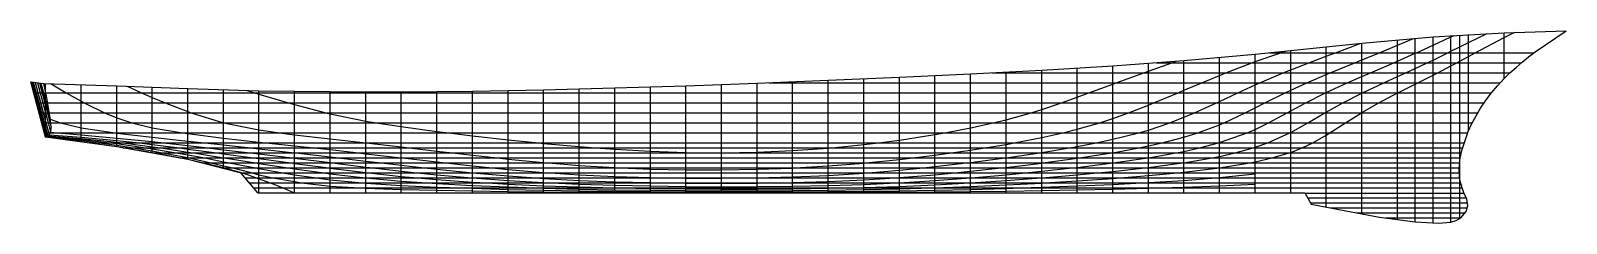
# Model space of a CAD drawing. Header units: metres. Extents: x -1480 to 151750, y -3030 to 16200.
import ezdxf

# ---------------------------------------------------------------- set-up
doc = ezdxf.new("R2010")
doc.units = ezdxf.units.M

msp = doc.modelspace()

# ---------------------------------------------------------------- linework, layer by layer
at = {"layer": 'HL'}
for points in [[(229.4, 5716.6001), (3550, 5443), (7100, 5070.1001), (7737.3999, 5000), (10650, 4610.1001), (11507.4004, 4500), (14200, 4083), (14767, 4000), (17750, 3514), (17829.9004, 3500), (20955.6992, 3000), (21300, 2947), (24177.8008, 2500), (24850, 2402.3999), (27754.8008, 2000), (28400, 1914.5), (31925.1992, 1500), (31950, 1497.4), (35500, 1178), (38066.5, 1000), (39050, 940.1), (42600, 755), (46150, 600.3), (48933.1992, 500), (49700, 476), (53250, 382.1), (56800, 315.2), (60350, 266.6), (63900, 235.1), (67450, 220.4), (71000, 221.9), (74550, 239.1), (78100, 274), (81650, 329.2), (85200, 407), (88448.6016, 500), (88750, 509.7), (92300, 639.2), (95850, 797), (99400, 983.6), (99689.5, 1000), (102950, 1199), (106500, 1444.3), (107245.2969, 1500), (110050, 1727.7), (112944.3984, 2000), (113600, 2068.8), (117130.8984, 2500), (117150, 2502.7), (120176.2031, 3000), (120700, 3104.8), (122406.1016, 3500), (124094.6016, 4000), (124250, 4053.3), (125404.5, 4500), (126452.5, 5000), (127800, 5779.5), (128156, 6000), (129727.2031, 7000), (131320.4062, 8000), (131350, 8018), (133046, 9000), (134900, 9980.7002), (134937.7969, 10000), (136675, 10870.9004), (136934.7969, 11000), (138450, 11760.9004), (138917.7969, 12000), (140225, 12683.0996), (140817.2031, 13000), (141113, 13159.2002), (142000, 13639.4004), (142666, 14000), (145550, 15515.5996), (146626.9062, 16044.7998)], [(357, 5814), (3550, 5572.3999), (7100, 5240.7002), (9378.5996, 5000), (10650, 4840.2998), (13383.2002, 4500), (14200, 4385.5), (17108.6992, 4000), (17750, 3910.5), (20718.4004, 3500), (21300, 3423.8999), (24462.5996, 3000), (24850, 2947.6001), (28262.4004, 2500), (28400, 2482.1001), (31950, 2034.8), (32245.9004, 2000), (35500, 1649.6), (37108.1016, 1500), (39050, 1339.9), (42600, 1089), (44078.8008, 1000), (46150, 887.2), (49700, 724.3), (53250, 602.2), (56800, 511.6), (57348.6992, 500), (60350, 446.5), (63900, 403.9), (67450, 384.1), (71000, 387.7), (74550, 415.2), (78100, 467.5), (79715.1016, 500), (81650, 546.7), (85200, 658.9), (88750, 810.5), (92247.7031, 1000), (92300, 1003.1), (95850, 1236.1), (99312.2031, 1500), (99400, 1507.1), (102950, 1814.4), (104947.1016, 2000), (106500, 2153.1001), (109682.3984, 2500), (110050, 2543.8), (113446.7969, 3000), (113600, 3023.1001), (116397.1016, 3500), (117150, 3650.8999), (118695.1016, 4000), (120511, 4500), (120700, 4559.2002), (121963.7031, 5000), (124169, 6000), (124250, 6042.5), (125964.5, 7000), (127671.1016, 8000), (127800, 8074.7998), (129452.5, 9000), (131350, 9971.2998), (131408.9062, 10000), (133536, 11000), (134900, 11619.2998), (135740.9062, 12000), (136675, 12430), (137883.4062, 13000), (138450, 13272), (139930.7031, 14000), (140225, 14146.2002), (141113, 14589.9004), (142000, 15025.7998), (143859.2031, 15921)], [(474.5, 7355.6001), (1480.5, 7000), (3550, 6515.8999), (6944.2998, 6000), (7100, 5980.2002), (10650, 5556.2998), (14200, 5175.5), (15847.7002, 5000), (17750, 4790.5), (20438.8008, 4500), (21300, 4405.5), (24850, 4013.5), (24970, 4000), (28400, 3597.8999), (29234.4004, 3500), (31950, 3186.7), (33532.1016, 3000), (35500, 2768.2), (37824.5, 2500), (39050, 2363.8999), (42600, 2001.1), (42612.1016, 2000), (46150, 1694.2), (48910.5, 1500), (49700, 1450.9), (53250, 1260.1), (56800, 1126), (60350, 1033.9), (62192.6016, 1000), (63900, 977), (67450, 957.3), (71000, 978), (72525, 1000), (74550, 1041.5), (78100, 1149.1), (81650, 1308.1), (84792.5, 1500), (85200, 1528.8), (88750, 1816.3), (90692.6016, 2000), (92300, 2164.1001), (95370.7031, 2500), (95850, 2555.2), (99400, 2986.5), (99506.1016, 3000), (102950, 3466.2), (103183.7031, 3500), (106378.5, 4000), (106500, 4020.7), (109108, 4500), (110050, 4693), (111422.6016, 5000), (113600, 5568), (114987.6016, 6000), (117150, 6810.1001), (117596.6016, 7000), (119722.7969, 8000), (120700, 8496.5996), (121682.8984, 9000), (123692, 10000), (124250, 10266.5996), (125848, 11000), (127800, 11843.0996), (128177.7969, 12000), (130641.6016, 13000), (131350, 13285.7998), (133101.2031, 14000), (134900, 14749.2998), (136510.2031, 15433.5)], [(507.8, 6053.2998), (1181.2, 6000), (3550, 5800.6001), (7100, 5486.5), (10650, 5125.7002), (11773.4004, 5000), (14200, 4731.2998), (16155.7002, 4500), (17750, 4319.7002), (20424.5996, 4000), (21300, 3896.1001), (24606.9004, 3500), (24850, 3469.8999), (28400, 3028), (28630.0996, 3000), (31950, 2589.8999), (32686.8008, 2500), (35500, 2171.1001), (37079.3008, 2000), (39050, 1802.7), (42534.6016, 1500), (42600, 1494.8), (46150, 1239.8), (49700, 1038.7), (50502.6992, 1000), (53250, 886.8), (56800, 775.8), (60350, 695.2), (63900, 641.7), (67450, 618.9), (71000, 628.4), (74550, 671.5), (78100, 747.7), (81650, 858.2), (84900.6016, 1000), (85200, 1015.3), (88750, 1227.8), (92300, 1493.7), (92375.5, 1500), (95850, 1810.4), (97791.7969, 2000), (99400, 2165.8999), (102450.3984, 2500), (102950, 2557.3999), (106500, 2994), (106545.3984, 3000), (109990.5, 3500), (110050, 3509.5), (112832.3984, 4000), (113600, 4154.7002), (115147.3984, 4500), (117042.8984, 5000), (117150, 5031.3999), (119916, 6000), (120700, 6341), (122049.5, 7000), (123902.7031, 8000), (124250, 8190.6001), (125750.5, 9000), (127734.7031, 10000), (127800, 10031.5), (129891.8984, 11000), (131350, 11635), (132205, 12000), (134542.9062, 13000), (134900, 13156.2002), (136675, 13944.7998), (136797.7031, 14000), (138450, 14756.2002), (140225, 15571.2998), (140586.7031, 15734.9004)], [(71000, 10950), (78100, 11248), (85200, 11559), (92300, 11891), (99400, 12260), (106500, 12692), (113600, 13217), (120700, 13858), (127800, 14587), (131350, 14954), (138450, 15587), (145550, 16000), (151750, 16200)], [(136675, -2895), (136675, 15447.2998)], [(138450, -3021.1001), (138450, 15587)], [(140225, -2910), (140225, 15711.4004)], [(141050, 2385), (141123.7969, 3315.8999), (141315, 4230), (141975, 6150), (142338.4062, 6943.2002), (142743.4062, 7713.2002), (143189.2031, 8460.2998), (143675, 9185), (144260.0938, 9963.4004), (144885.9062, 10707.7998), (145550, 11420), (146131.5938, 11990.9004), (146732.5938, 12539.2998), (147350.7969, 13067.7998), (147984, 13578.7998), (148630, 14075), (151750, 16200)], [(141050, 2385), (141123.7969, 3315.8999), (141315, 4230), (141975, 6150), (142338.4062, 6943.2002), (142743.4062, 7713.2002), (143189.2031, 8460.2998), (143675, 9185), (144260.0938, 9963.4004), (144885.9062, 10707.7998), (145550, 11420), (146131.5938, 11990.9004), (146732.5938, 12539.2998), (147350.7969, 13067.7998), (147984, 13578.7998), (148630, 14075), (151750, 16200)], [(141113, -2568.2), (141113, 15767.9004)], [(142000, 6208.5), (142000, 15820.9004)], [(145550, 11420), (145550, 16000)], [(545.9, 10910.9004), (2055.6001, 10000), (3550, 9163), (3856, 9000), (5889.2002, 8000), (7100, 7501), (8612, 7000), (10650, 6518.3999), (13656.0996, 6000), (14200, 5922.5), (17750, 5472.3999), (21300, 5072.1001), (21986.9004, 5000), (24850, 4703.1001), (26783.5, 4500), (28400, 4323.8999), (31240.5, 4000), (31950, 3919.3999), (35500, 3514.3999), (35624.3008, 3500), (39050, 3101.6001), (39932.8984, 3000), (42600, 2703.8), (44581, 2500), (46150, 2349.8999), (49700, 2048.3), (50349.8984, 2000), (53250, 1810.7), (56800, 1641.1), (60350, 1529.5), (61725.8984, 1500), (63900, 1469.4), (67450, 1462), (70821.6016, 1500), (71000, 1503.2), (74550, 1594.8), (78100, 1746), (81650, 1967.7), (82085.1016, 2000), (85200, 2263.3999), (87560.7969, 2500), (88750, 2630), (91893.5, 3000), (92300, 3050.3999), (95750.2969, 3500), (95850, 3513.7), (99177, 4000), (99400, 4034.8999), (102192, 4500), (102950, 4637), (104829.1016, 5000), (106500, 5355.7002), (109081.8984, 6000), (110050, 6282.7998), (112179.5, 7000), (113600, 7552.7002), (114656.7031, 8000), (116857.1016, 9000), (117150, 9137.0996), (118988.3984, 10000), (120700, 10787.5996), (121173.7969, 11000), (123511.7031, 12000), (124250, 12299.5), (126043.6016, 13000), (127800, 13661.5996), (128705.7969, 14000), (131185.0938, 14937.4004)], [(8147.7002, 10653), (9567.5, 10000), (10650, 9532.9004), (11944.5996, 9000), (14200, 8120.6001), (14529.7998, 8000), (17750, 7013.1001), (17803.3008, 7000), (21300, 6306), (23375.3008, 6000), (24850, 5813.6001), (28400, 5407.6001), (31950, 5006), (32001.8008, 5000), (35500, 4591.5), (36287.3008, 4500), (39050, 4180.2998), (40615.5, 4000), (42600, 3774), (45096.3008, 3500), (46150, 3389.8), (49700, 3046.8999), (50224.3008, 3000), (53250, 2754.8), (56800, 2529.2), (57374.6992, 2500), (60350, 2382.5), (63900, 2310), (67450, 2302.2), (71000, 2361.2), (74550, 2488.8999), (74785.5, 2500), (78100, 2693.7), (81650, 2979.6001), (81870.3984, 3000), (85200, 3344.3), (86534.6016, 3500), (88750, 3778.7), (90383.7031, 4000), (92300, 4276.5), (93740.6016, 4500), (95850, 4854.2002), (96664.8984, 5000), (99400, 5532.3999), (101519.5, 6000), (102950, 6353), (105211.5, 7000), (106500, 7425.1001), (108079.2969, 8000), (110050, 8779.4004), (110591.2031, 9000), (113007.5, 10000), (113600, 10249.5), (115371.8984, 11000), (117150, 11741.5996), (117785.1016, 12000), (120387, 13000), (120700, 13113.7002), (123249, 14000), (123738.1016, 14163.7002)], [(120700, 0), (120700, 13858)], [(122129.3984, 14000), (148530.5, 14000)], [(124250, 0), (124250, 14216.4004)], [(127800, -1423.2), (127800, 14587)], [(131350, -2096.6001), (131350, 14954)], [(134900, -2676.8999), (134900, 15293.7002)], [(20086.6992, 10238.5996), (20864.3008, 10000), (21300, 9868), (24241.8008, 9000), (24850, 8826.7998), (27983.4004, 8000), (28400, 7901), (31950, 7173.2998), (32982.3008, 7000), (35500, 6621.5), (39050, 6150.6001), (40252.1992, 6000), (42600, 5717), (46150, 5317.2002), (49189.8984, 5000), (49700, 4949.6001), (53250, 4627.8999), (54857.6992, 4500), (56800, 4361.2002), (60350, 4162.2998), (63900, 4046.7), (67450, 4018), (71000, 4077.1001), (74550, 4223), (78100, 4467.3999), (78478.3984, 4500), (81650, 4823.5), (83111.6016, 5000), (85200, 5279), (88750, 5827.3999), (89735.8984, 6000), (92300, 6497.7002), (94565.7031, 7000), (95850, 7312.6001), (98367.5, 8000), (99400, 8319), (101385.7969, 9000), (102950, 9575.5), (104098.7031, 10000), (106500, 10875), (106845, 11000), (109606, 12000), (110050, 12161.4004), (112387.2969, 13000), (112820.3984, 13153.7998)], [(99400, 0), (99400, 12260)], [(102950, 0), (102950, 12466.2998)], [(106500, 0), (106500, 12692)], [(110050, 0), (110050, 12940.9004)], [(110842.2969, 13000), (147269.2969, 13000)], [(113600, 0), (113600, 13217)], [(117150, 0), (117150, 13523.2998)], [(0, 5575), (-1480, 11080)], [(0, 5575), (-1480, 11080)], [(-1480, 11080), (-155, 10930)], [(-1448.3, 11076.4004), (-1153.3, 10000), (-880.8, 9000), (-608.2, 8000), (-335.4, 7000), (-62.7, 6000), (44.6, 5603.5)], [(-1365, 11067), (120, 5650)], [(-1365, 11067), (-1072.6, 10000), (-798.5, 9000), (-524.3, 8000), (-250.2, 7000), (23.9, 6000), (120, 5650)], [(-1229.1, 11051.5996), (-948.3, 10000), (-674.1, 9000), (-400.4, 8000), (-127.8, 7000), (145.2, 6000), (229.4, 5716.6001)], [(-1048, 11031), (357, 5814)], [(-1038, 11030), (-770.5, 10000), (-501.2, 9000), (-231.9, 8000), (37.4, 7000), (306.7, 6000), (357, 5814)], [(-788.9, 11001.7998), (-528.3, 10000), (-268.6, 9000), (-7.2, 8000), (257.7, 7000), (507.8, 6053.2998)], [(-595, 10980), (550, 6580)], [(-480.6, 10966.9004), (-219.6, 10000), (46.6, 9000), (309.6, 8000), (474.5, 7355.6001)], [(-155, 10930), (7100, 10694), (14200, 10413), (21300, 10212), (28400, 10115), (32805.3008, 10099.4004), (35500, 10105), (42600, 10171), (49700, 10304), (56800, 10490), (63900, 10709), (70999, 10950)], [(550, 6580), (457, 7500), (308, 8500), (124, 9500), (-155, 10930)], [(0, 5575), (0, 10930)], [(3550, 5121.3999), (3550, 10820.0996)], [(67450, 0), (67450, 10827)], [(71000, 0), (71000, 10950)], [(72210.8984, 11000), (145150.2969, 11000)], [(74550, 0), (74550, 11097.5)], [(78100, 0), (78100, 11248)], [(81650, 0), (81650, 11401.5)], [(85200, 0), (85200, 11559)], [(88750, 0), (88750, 11721.5996)], [(92300, 0), (92300, 11891)], [(94493.7969, 12000), (146141.2031, 12000)], [(95850, 0), (95850, 12069.4004)], [(-1189.6, 10000), (144289.2969, 10000)], [(7100, 4602), (7100, 10694)], [(10650, 4011.8), (10650, 10551.5)], [(14200, 3327), (14200, 10413)], [(17750, 2500.3), (17750, 10298.7002)], [(21300, 0), (21300, 10212)], [(24850, 0), (24850, 10151.5)], [(28400, 0), (28400, 10115)], [(31950, 0), (31950, 10100)], [(35500, 0), (35500, 10105)], [(39050, 0), (39050, 10129)], [(42600, 0), (42600, 10171)], [(46150, 0), (46150, 10229.7998)], [(49700, 0), (49700, 10304)], [(53250, 0), (53250, 10391.7002)], [(56800, 0), (56800, 10490)], [(60350, 0), (60350, 10596.2998)], [(63900, 0), (63900, 10709)], [(-920.8, 9000), (143545.7969, 9000)], [(-652, 8000), (142908.2031, 8000)], [(-383.1, 7000), (142366.5, 7000)], [(0, 5575), (120, 5650), (357, 5814), (502, 6037), (552.1, 6389.8999)], [(552.1, 6389.8999), (550, 6580)], [(-114.3, 6000), (141912.0938, 6000)], [(19526, 1987), (14200, 3327), (13317.2002, 3512.6001), (12432.7998, 3689.2), (11546.9004, 3857.3999), (10659.5996, 4018.2), (9771.2002, 4172.2998), (8881.7002, 4320.3999), (7991.2002, 4463.3999), (7100, 4602), (0, 5575)], [(24775, 0), (23884.6992, 395.5), (22986.5, 770.1), (22080.4004, 1123.8), (21166.5, 1456.7), (20244.6992, 1768.8), (19315, 2060), (18470.8008, 2304.8), (17622.6992, 2533.7), (16771.1992, 2748.6001), (15916.5, 2951.3), (15059.4004, 3143.5), (14200, 3327), (7100, 4602), (0, 5575)], [(24775, 0), (23884.6992, 395.5), (22986.5, 770.1), (22080.4004, 1123.8), (21166.5, 1456.7), (20244.6992, 1768.8), (19315, 2060), (18470.8008, 2304.8), (17622.6992, 2533.7), (16771.1992, 2748.6001), (15916.5, 2951.3), (15059.4004, 3143.5), (14200, 3327), (7100, 4602), (0, 5575)], [(44.6, 5603.5), (3550, 5232.7002), (5322.7002, 5000), (7100, 4766.2998), (8730.5996, 4500), (10650, 4206.1001), (11630.5996, 4000), (14200, 3526), (14326.2002, 3500), (16499.3008, 3000), (17750, 2705.7), (18681.6992, 2500), (20603.5, 2000), (21300, 1819.1), (22674.4004, 1500), (24850, 1133.8), (25541.6992, 1000), (28400, 691.4), (31373.0996, 500), (31950, 473.7), (35500, 361.3), (39050, 283.8), (42600, 216.5), (46150, 160.3), (49700, 118.8), (53250, 87.6), (56800, 66.1), (60350, 50.6), (63900, 39.1), (67450, 34.4), (71000, 35.5), (74550, 41), (78100, 51.2), (81650, 66.4), (85200, 87.5), (88750, 114.8), (92300, 148.7), (95850, 190.9), (99400, 244.4), (102950, 306.4), (106500, 378.4), (110050, 465.7), (111266.7031, 500), (113600, 572.9), (117150, 707.2), (120700, 880.8)], [(120, 5650), (3550, 5336.6001), (6426.2002, 5000), (7100, 4921.2998), (10007, 4500), (10650, 4413), (13019, 4000), (14200, 3809.8999), (15904.9004, 3500), (17750, 3113.3999), (18325.8008, 3000), (20954, 2500), (21300, 2430), (23632.1992, 2000), (24850, 1812.3), (27051.3008, 1500), (28400, 1321), (31632.1992, 1000), (31950, 973.9), (35500, 749.4), (39050, 593), (41630.1016, 500), (42600, 467.4), (46150, 359.8), (49700, 276.7), (53250, 213.9), (56800, 170.2), (60350, 138.8), (63900, 117.2), (67450, 107.5), (71000, 108.8), (74550, 120.2), (78100, 142.2), (81650, 176.2), (85200, 223.4), (88750, 284.8), (92300, 360.7), (95850, 456.3), (97275, 500), (99400, 570.2), (102950, 701.7), (106500, 855.9), (109368.6016, 1000), (110050, 1037.3), (113600, 1256.7), (116761.2969, 1500), (117150, 1533.8), (120700, 1895.4)], [(4394.6001, 5000), (141541.0938, 5000)], [(7748.2002, 4500), (141388.2031, 4500)], [(10716, 4000), (141258, 4000)], [(13355.5996, 3500), (141154.0938, 3500)], [(15650, 3000), (141083.0938, 3000)], [(17660.8008, 2500), (141051.2031, 2500)], [(19480.8008, 2000), (141058.7031, 2000)], [(21197, 0), (19526, 1987)], [(141935, -1241), (141825, -621), (141515, 0), (141135, 1241), (141050, 2385)], [(141935, -1241), (141825, -621), (141515, 0), (141135, 1241), (141050, 2385)], [(19935.5996, 1500), (141099.0938, 1500)], [(20356, 1000), (141178.9062, 1000)], [(20776.5, 500), (141310.4062, 500)], [(21197, 0), (71000, 0)], [(71000, 0), (125660, 0)], [(125660, 0), (126300, -1120)], [(125660, 0), (126300, -1120)], [(125665.7031, -10), (141520, -10)], [(125945.7031, -500), (141774.5938, -500)], [(126231.3984, -1000), (141919.5, -1000)], [(126300, -1120), (129575, -1768), (133125, -2403), (136675, -2895), (139000, -3030)], [(126300, -1120), (129575, -1768), (133125, -2403), (136675, -2895), (139000, -3030)], [(128188.7969, -1500), (141907.2969, -1500)], [(139000, -3030), (140225, -2910), (140755.2031, -2749.8), (141240, -2482), (141775, -1862), (141935, -1241)], [(139000, -3030), (140225, -2910), (140755.2031, -2749.8), (141240, -2482), (141775, -1862), (141935, -1241)], [(130817.3984, -2000), (141695.7969, -2000)], [(133723.7031, -2500), (141215.0938, -2500)]]:
    msp.add_lwpolyline(points, dxfattribs=at)

doc.saveas('drawing.dxf')
